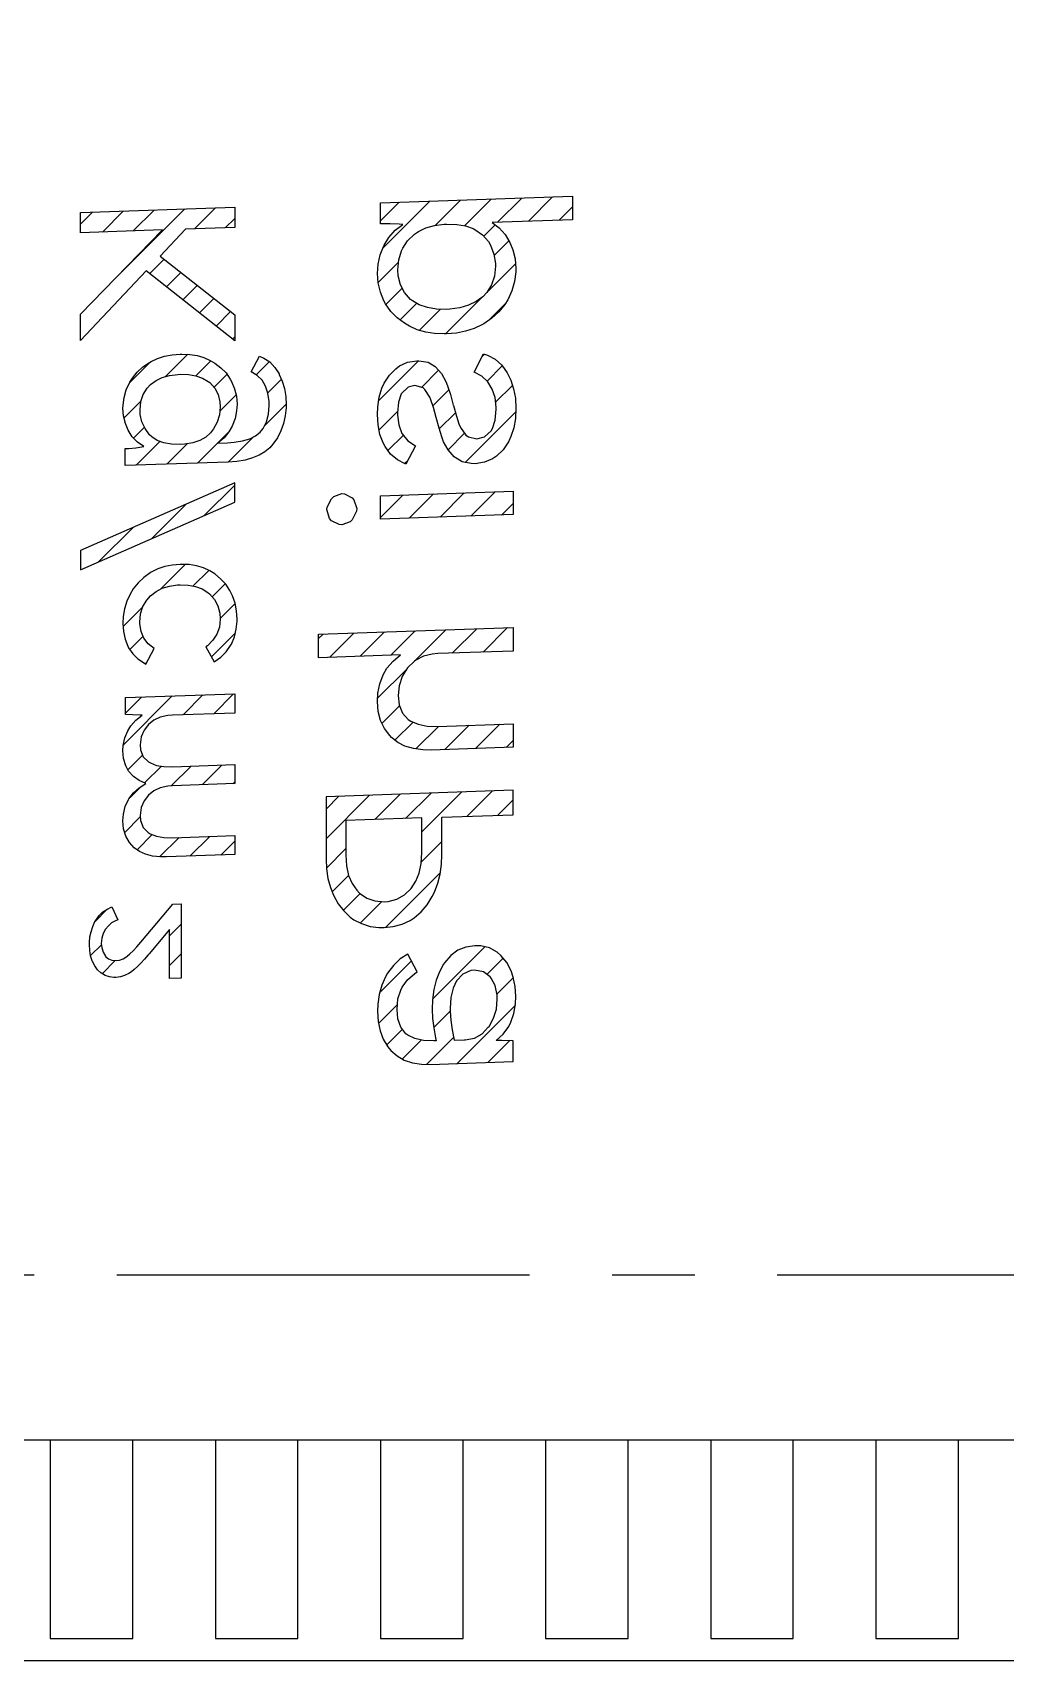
# Model space of a CAD drawing. Header units: millimetres. Extents: x 496 to 1208, y 1378 to 1539.
# Drawn here: x 1129.91 to 1138.75, y 1445.4 to 1460.19 of the extents above; entities that cross this region are included whole.
import ezdxf

# ---------------------------------------------------------------- set-up
doc = ezdxf.new("R2010")
doc.units = ezdxf.units.MM
doc.header["$LTSCALE"] = 3
doc.linetypes.add('CENTER', pattern=[2, 1.25, -0.25, 0.25, -0.25])
pattern_1 = [(225, (-1337.04233, 2320.39868), (-0.134703842, 0.134703842), [])]

msp = doc.modelspace()

# ---------------------------------------------------------------- hatches: boundary and pattern name
at = {"linetype": 'Continuous'}
h = msp.add_hatch(dxfattribs=at)
h.set_pattern_fill('ANSI31', color=256, scale=0.06, angle=90, style=0)
h.set_pattern_definition(pattern_1)
h.paths.add_polyline_path([(1130.349, 1458.371), (1131.093, 1458.398), (1130.349, 1457.632), (1130.349, 1457.393), (1130.946, 1458.026), (1131.749, 1457.39), (1131.749, 1457.626), (1131.072, 1458.159), (1131.303, 1458.404), (1131.749, 1458.42), (1131.749, 1458.604), (1130.349, 1458.555)])
h = msp.add_hatch(dxfattribs=at)
h.set_pattern_fill('ANSI31', color=256, scale=0.06, angle=90, style=0)
h.set_pattern_definition(pattern_1)
h.paths.add_polyline_path([(1133.166, 1457.658), (1133.224, 1457.6), (1133.29, 1457.55), (1133.338, 1457.522), (1133.408, 1457.491), (1133.484, 1457.47), (1133.565, 1457.457), (1133.652, 1457.453), (1133.674, 1457.454), (1133.763, 1457.461), (1133.846, 1457.478), (1133.923, 1457.502), (1133.994, 1457.535), (1134.011, 1457.545), (1134.085, 1457.596), (1134.149, 1457.653), (1134.202, 1457.719), (1134.229, 1457.763), (1134.267, 1457.845), (1134.292, 1457.929), (1134.303, 1458.016), (1134.304, 1458.046), (1134.297, 1458.134), (1134.276, 1458.217), (1134.248, 1458.283), (1134.205, 1458.355), (1134.151, 1458.417), (1134.087, 1458.465), (1134.817, 1458.49), (1134.817, 1458.703), (1133.073, 1458.643), (1133.073, 1458.454), (1133.162, 1458.453), (1133.242, 1458.449), (1133.277, 1458.446), (1133.208, 1458.394), (1133.15, 1458.33), (1133.106, 1458.258), (1133.104, 1458.253), (1133.07, 1458.171), (1133.051, 1458.086), (1133.045, 1458.003), (1133.052, 1457.916), (1133.072, 1457.833), (1133.105, 1457.752), (1133.12, 1457.725)])
h.paths.add_polyline_path([(1133.32, 1458.3), (1133.275, 1458.231), (1133.265, 1458.209), (1133.24, 1458.125), (1133.231, 1458.036), (1133.235, 1457.981), (1133.255, 1457.899), (1133.291, 1457.828), (1133.347, 1457.767), (1133.364, 1457.754), (1133.425, 1457.718), (1133.499, 1457.693), (1133.581, 1457.679), (1133.674, 1457.676), (1133.703, 1457.678), (1133.794, 1457.69), (1133.873, 1457.713), (1133.942, 1457.747), (1134.002, 1457.79), (1134.038, 1457.829), (1134.082, 1457.898), (1134.109, 1457.978), (1134.118, 1458.068), (1134.117, 1458.092), (1134.104, 1458.178), (1134.073, 1458.259), (1134.055, 1458.292), (1134.001, 1458.353), (1133.93, 1458.402), (1133.916, 1458.41), (1133.846, 1458.434), (1133.766, 1458.448), (1133.674, 1458.45), (1133.653, 1458.449), (1133.564, 1458.438), (1133.486, 1458.417), (1133.419, 1458.384), (1133.383, 1458.359)])
h = msp.add_hatch(dxfattribs=at)
h.set_pattern_fill('ANSI31', color=256, scale=0.06, angle=90, style=0)
h.set_pattern_definition(pattern_1)
h.paths.add_polyline_path([(1131.843, 1456.307), (1131.91, 1456.326), (1131.97, 1456.351), (1132.022, 1456.382), (1132.067, 1456.419), (1132.096, 1456.451), (1132.137, 1456.51), (1132.168, 1456.572), (1132.193, 1456.638), (1132.208, 1456.708), (1132.215, 1456.781), (1132.216, 1456.808), (1132.212, 1456.884), (1132.2, 1456.956), (1132.181, 1457.023), (1132.154, 1457.085), (1132.153, 1457.089), (1132.114, 1457.149), (1132.068, 1457.198), (1132.014, 1457.234), (1131.975, 1457.251), (1131.9, 1457.107), (1131.954, 1457.074), (1131.998, 1457.032), (1132.029, 1456.978), (1132.051, 1456.915), (1132.061, 1456.84), (1132.063, 1456.801), (1132.056, 1456.723), (1132.038, 1456.655), (1132.007, 1456.595), (1131.979, 1456.561), (1131.937, 1456.526), (1131.885, 1456.499), (1131.82, 1456.48), (1131.745, 1456.468), (1131.682, 1456.463), (1131.596, 1456.461), (1131.652, 1456.508), (1131.697, 1456.562), (1131.726, 1456.616), (1131.752, 1456.684), (1131.766, 1456.754), (1131.77, 1456.816), (1131.765, 1456.887), (1131.747, 1456.955), (1131.72, 1457.02), (1131.707, 1457.042), (1131.67, 1457.098), (1131.623, 1457.146), (1131.568, 1457.188), (1131.527, 1457.211), (1131.47, 1457.238), (1131.408, 1457.256), (1131.341, 1457.267), (1131.27, 1457.27), (1131.252, 1457.27), (1131.18, 1457.264), (1131.111, 1457.251), (1131.048, 1457.23), (1130.99, 1457.202), (1130.975, 1457.194), (1130.914, 1457.153), (1130.862, 1457.105), (1130.819, 1457.051), (1130.795, 1457.013), (1130.764, 1456.945), (1130.744, 1456.876), (1130.735, 1456.805), (1130.734, 1456.779), (1130.739, 1456.708), (1130.756, 1456.638), (1130.782, 1456.577), (1130.818, 1456.519), (1130.865, 1456.47), (1130.922, 1456.43), (1130.923, 1456.429), (1130.852, 1456.419), (1130.786, 1456.413), (1130.755, 1456.411), (1130.755, 1456.256), (1131.686, 1456.288), (1131.768, 1456.295)])
h.paths.add_polyline_path([(1131.231, 1457.085), (1131.156, 1457.076), (1131.091, 1457.057), (1131.034, 1457.029), (1130.985, 1456.992), (1130.954, 1456.961), (1130.918, 1456.903), (1130.896, 1456.838), (1130.889, 1456.764), (1130.891, 1456.721), (1130.906, 1456.653), (1130.935, 1456.592), (1130.976, 1456.536), (1130.997, 1456.517), (1131.046, 1456.485), (1131.105, 1456.463), (1131.174, 1456.451), (1131.252, 1456.449), (1131.294, 1456.451), (1131.368, 1456.463), (1131.432, 1456.485), (1131.486, 1456.516), (1131.529, 1456.555), (1131.556, 1456.589), (1131.59, 1456.651), (1131.611, 1456.718), (1131.617, 1456.79), (1131.615, 1456.835), (1131.599, 1456.903), (1131.568, 1456.961), (1131.522, 1457.011), (1131.508, 1457.022), (1131.457, 1457.052), (1131.397, 1457.073), (1131.329, 1457.085), (1131.252, 1457.086)])
h = msp.add_hatch(dxfattribs=at)
h.set_pattern_fill('ANSI31', color=256, scale=0.06, angle=90, style=0)
h.set_pattern_definition(pattern_1)
h.paths.add_polyline_path([(1133.32, 1457.196), (1133.247, 1457.162), (1133.212, 1457.137), (1133.154, 1457.077), (1133.107, 1457.004), (1133.087, 1456.959), (1133.062, 1456.877), (1133.048, 1456.79), (1133.045, 1456.72), (1133.051, 1456.626), (1133.068, 1456.54), (1133.097, 1456.464), (1133.115, 1456.429), (1133.165, 1456.36), (1133.227, 1456.308), (1133.298, 1456.272), (1133.305, 1456.27), (1133.392, 1456.436), (1133.322, 1456.482), (1133.27, 1456.546), (1133.268, 1456.549), (1133.239, 1456.627), (1133.227, 1456.715), (1133.227, 1456.736), (1133.236, 1456.832), (1133.262, 1456.908), (1133.265, 1456.913), (1133.324, 1456.97), (1133.385, 1456.985), (1133.46, 1456.962), (1133.475, 1456.947), (1133.521, 1456.879), (1133.53, 1456.854), (1133.554, 1456.783), (1133.579, 1456.693), (1133.605, 1456.597), (1133.631, 1456.517), (1133.647, 1456.473), (1133.687, 1456.399), (1133.743, 1456.336), (1133.751, 1456.329), (1133.816, 1456.291), (1133.897, 1456.275), (1133.934, 1456.274), (1134.018, 1456.287), (1134.092, 1456.319), (1134.127, 1456.342), (1134.187, 1456.4), (1134.235, 1456.472), (1134.257, 1456.52), (1134.284, 1456.599), (1134.299, 1456.685), (1134.304, 1456.774), (1134.299, 1456.868), (1134.283, 1456.954), (1134.257, 1457.034), (1134.224, 1457.099), (1134.175, 1457.169), (1134.114, 1457.222), (1134.045, 1457.26), (1134.009, 1457.272), (1133.923, 1457.106), (1133.993, 1457.068), (1134.049, 1457.016), (1134.089, 1456.951), (1134.114, 1456.875), (1134.125, 1456.787), (1134.125, 1456.768), (1134.116, 1456.67), (1134.09, 1456.593), (1134.078, 1456.573), (1134.019, 1456.517), (1133.95, 1456.499), (1133.872, 1456.517), (1133.848, 1456.534), (1133.8, 1456.603), (1133.786, 1456.636), (1133.763, 1456.707), (1133.736, 1456.803), (1133.735, 1456.806), (1133.708, 1456.902), (1133.681, 1456.982), (1133.667, 1457.02), (1133.627, 1457.094), (1133.57, 1457.156), (1133.57, 1457.157), (1133.505, 1457.195), (1133.423, 1457.209), (1133.402, 1457.209)])
h = msp.add_hatch(dxfattribs=at)
h.set_pattern_fill('ANSI31', color=256, scale=0.06, angle=90, style=0)
h.set_pattern_definition(pattern_1)
h.paths.add_polyline_path([(1130.349, 1455.309), (1131.749, 1455.923), (1131.749, 1456.1), (1130.349, 1455.486)])
h = msp.add_hatch(dxfattribs=at)
h.set_pattern_fill('ANSI31', color=256, scale=0.06, angle=90, style=0)
h.set_pattern_definition(pattern_1)
h.paths.add_polyline_path([(1133.073, 1455.769), (1134.278, 1455.811), (1134.278, 1456.024), (1133.073, 1455.982)])
h = msp.add_hatch(dxfattribs=at)
h.set_pattern_fill('ANSI31', color=256, scale=0.06, angle=90, style=0)
h.set_pattern_definition(pattern_1)
h.paths.add_polyline_path([(1130.823, 1454.547), (1130.87, 1454.5), (1130.928, 1454.461), (1130.942, 1454.453), (1131.017, 1454.594), (1130.963, 1454.638), (1130.923, 1454.69), (1130.898, 1454.75), (1130.887, 1454.819), (1130.887, 1454.835), (1130.894, 1454.909), (1130.914, 1454.975), (1130.95, 1455.034), (1130.985, 1455.073), (1131.034, 1455.112), (1131.091, 1455.142), (1131.156, 1455.162), (1131.228, 1455.172), (1131.252, 1455.174), (1131.327, 1455.171), (1131.394, 1455.159), (1131.454, 1455.137), (1131.505, 1455.104), (1131.52, 1455.092), (1131.565, 1455.041), (1131.596, 1454.982), (1131.613, 1454.915), (1131.617, 1454.861), (1131.61, 1454.789), (1131.588, 1454.726), (1131.551, 1454.669), (1131.501, 1454.62), (1131.487, 1454.61), (1131.562, 1454.475), (1131.622, 1454.516), (1131.672, 1454.565), (1131.711, 1454.622), (1131.719, 1454.635), (1131.746, 1454.7), (1131.763, 1454.769), (1131.77, 1454.844), (1131.77, 1454.861), (1131.765, 1454.936), (1131.752, 1455.006), (1131.729, 1455.072), (1131.705, 1455.121), (1131.667, 1455.179), (1131.621, 1455.228), (1131.569, 1455.272), (1131.522, 1455.3), (1131.464, 1455.327), (1131.401, 1455.346), (1131.335, 1455.357), (1131.263, 1455.359), (1131.252, 1455.359), (1131.181, 1455.353), (1131.114, 1455.339), (1131.05, 1455.318), (1130.991, 1455.288), (1130.981, 1455.282), (1130.923, 1455.24), (1130.871, 1455.192), (1130.828, 1455.137), (1130.799, 1455.089), (1130.769, 1455.025), (1130.748, 1454.956), (1130.737, 1454.884), (1130.734, 1454.825), (1130.739, 1454.75), (1130.753, 1454.681), (1130.779, 1454.616), (1130.785, 1454.602)])
h = msp.add_hatch(dxfattribs=at)
h.set_pattern_fill('ANSI31', color=256, scale=0.06, angle=90, style=0)
h.set_pattern_definition(pattern_1)
h.paths.add_polyline_path([(1133.068, 1454.275), (1133.05, 1454.19), (1133.045, 1454.114), (1133.052, 1454.022), (1133.073, 1453.941), (1133.109, 1453.867), (1133.157, 1453.803), (1133.173, 1453.787), (1133.23, 1453.742), (1133.296, 1453.708), (1133.373, 1453.685), (1133.457, 1453.673), (1133.535, 1453.672), (1134.278, 1453.698), (1134.278, 1453.911), (1133.591, 1453.887), (1133.497, 1453.89), (1133.416, 1453.906), (1133.35, 1453.935), (1133.326, 1453.951), (1133.273, 1454.008), (1133.243, 1454.083), (1133.234, 1454.167), (1133.243, 1454.257), (1133.269, 1454.339), (1133.272, 1454.347), (1133.319, 1454.419), (1133.381, 1454.48), (1133.393, 1454.489), (1133.463, 1454.525), (1133.543, 1454.544), (1133.593, 1454.548), (1134.278, 1454.572), (1134.278, 1454.786), (1132.511, 1454.724), (1132.511, 1454.511), (1133.255, 1454.536), (1133.187, 1454.481), (1133.132, 1454.415), (1133.099, 1454.356)])
h = msp.add_hatch(dxfattribs=at)
h.set_pattern_fill('ANSI31', color=256, scale=0.06, angle=90, style=0)
h.set_pattern_definition(pattern_1)
h.paths.add_polyline_path([(1130.982, 1452.91), (1130.963, 1452.922), (1130.918, 1452.969), (1130.893, 1453.031), (1130.889, 1453.079), (1130.898, 1453.149), (1130.925, 1453.212), (1130.965, 1453.263), (1131.013, 1453.301), (1131.072, 1453.328), (1131.142, 1453.344), (1131.185, 1453.347), (1131.749, 1453.367), (1131.749, 1453.54), (1131.183, 1453.52), (1131.105, 1453.522), (1131.039, 1453.533), (1130.983, 1453.555), (1130.965, 1453.566), (1130.918, 1453.612), (1130.893, 1453.673), (1130.889, 1453.72), (1130.898, 1453.791), (1130.925, 1453.854), (1130.965, 1453.905), (1131.014, 1453.943), (1131.073, 1453.97), (1131.142, 1453.985), (1131.185, 1453.989), (1131.749, 1454.008), (1131.749, 1454.183), (1130.757, 1454.149), (1130.757, 1453.994), (1130.82, 1453.993), (1130.891, 1453.99), (1130.908, 1453.989), (1130.851, 1453.944), (1130.804, 1453.891), (1130.778, 1453.848), (1130.75, 1453.782), (1130.736, 1453.712), (1130.734, 1453.669), (1130.74, 1453.596), (1130.761, 1453.528), (1130.785, 1453.481), (1130.829, 1453.433), (1130.882, 1453.394), (1130.942, 1453.369), (1130.88, 1453.33), (1130.829, 1453.282), (1130.788, 1453.228), (1130.785, 1453.224), (1130.755, 1453.158), (1130.738, 1453.089), (1130.734, 1453.03), (1130.74, 1452.956), (1130.76, 1452.89), (1130.793, 1452.833), (1130.835, 1452.785), (1130.883, 1452.751), (1130.939, 1452.726), (1131.003, 1452.709), (1131.074, 1452.701), (1131.129, 1452.701), (1131.749, 1452.722), (1131.749, 1452.896), (1131.183, 1452.876), (1131.105, 1452.878), (1131.038, 1452.89)])
h = msp.add_hatch(dxfattribs=at)
h.set_pattern_fill('ANSI31', color=256, scale=0.06, angle=90, style=0)
h.set_pattern_definition(pattern_1)
h.paths.add_polyline_path([(1133.378, 1452.148), (1133.442, 1452.203), (1133.497, 1452.267), (1133.543, 1452.342), (1133.563, 1452.382), (1133.593, 1452.462), (1133.614, 1452.545), (1133.627, 1452.635), (1133.631, 1452.721), (1133.631, 1453.061), (1134.278, 1453.084), (1134.278, 1453.308), (1132.579, 1453.248), (1132.579, 1452.684), (1132.582, 1452.592), (1132.596, 1452.505), (1132.618, 1452.422), (1132.646, 1452.354), (1132.689, 1452.276), (1132.739, 1452.211), (1132.799, 1452.155), (1132.832, 1452.131), (1132.902, 1452.095), (1132.979, 1452.07), (1133.059, 1452.059), (1133.106, 1452.059), (1133.19, 1452.068), (1133.269, 1452.091), (1133.343, 1452.125)])
h.paths.add_polyline_path([(1133.394, 1452.48), (1133.425, 1452.555), (1133.443, 1452.642), (1133.449, 1452.742), (1133.449, 1453.055), (1132.759, 1453.032), (1132.759, 1452.718), (1132.765, 1452.619), (1132.784, 1452.532), (1132.815, 1452.459), (1132.857, 1452.398), (1132.884, 1452.371), (1132.949, 1452.326), (1133.023, 1452.301), (1133.106, 1452.294), (1133.143, 1452.297), (1133.222, 1452.318), (1133.291, 1452.358), (1133.352, 1452.415)])
h = msp.add_hatch(dxfattribs=at)
h.set_pattern_fill('ANSI31', color=256, scale=0.06, angle=90, style=0)
h.set_pattern_definition(pattern_1)
h.paths.add_polyline_path([(1130.602, 1451.775), (1130.576, 1451.797), (1130.574, 1451.799), (1130.553, 1451.835), (1130.541, 1451.877), (1130.537, 1451.915), (1130.542, 1451.962), (1130.555, 1452.005), (1130.575, 1452.044), (1130.601, 1452.075), (1130.631, 1452.101), (1130.667, 1452.122), (1130.686, 1452.13), (1130.633, 1452.248), (1130.586, 1452.225), (1130.551, 1452.201), (1130.519, 1452.17), (1130.492, 1452.134), (1130.479, 1452.113), (1130.459, 1452.069), (1130.444, 1452.022), (1130.434, 1451.974), (1130.43, 1451.924), (1130.429, 1451.904), (1130.432, 1451.852), (1130.44, 1451.803), (1130.454, 1451.758), (1130.456, 1451.752), (1130.477, 1451.711), (1130.504, 1451.674), (1130.536, 1451.645), (1130.538, 1451.644), (1130.572, 1451.624), (1130.61, 1451.612), (1130.652, 1451.607), (1130.67, 1451.607), (1130.71, 1451.612), (1130.749, 1451.624), (1130.786, 1451.642), (1130.81, 1451.658), (1130.836, 1451.679), (1130.865, 1451.705), (1130.896, 1451.736), (1130.929, 1451.772), (1130.964, 1451.813), (1130.971, 1451.822), (1131.157, 1452.043), (1131.157, 1451.597), (1131.263, 1451.601), (1131.263, 1452.274), (1131.186, 1452.271), (1130.895, 1451.926), (1130.859, 1451.884), (1130.826, 1451.849), (1130.797, 1451.82), (1130.773, 1451.798), (1130.769, 1451.795), (1130.735, 1451.774), (1130.701, 1451.762), (1130.674, 1451.759), (1130.634, 1451.762)])
h = msp.add_hatch(dxfattribs=at)
h.set_pattern_fill('ANSI31', color=256, scale=0.06, angle=90, style=0)
h.set_pattern_definition(pattern_1)
h.paths.add_polyline_path([(1133.085, 1451.536), (1133.061, 1451.452), (1133.048, 1451.364), (1133.045, 1451.299), (1133.051, 1451.207), (1133.069, 1451.122), (1133.099, 1451.045), (1133.141, 1450.977), (1133.168, 1450.943), (1133.225, 1450.893), (1133.289, 1450.856), (1133.364, 1450.83), (1133.447, 1450.817), (1133.524, 1450.815), (1134.278, 1450.842), (1134.278, 1451.029), (1134.175, 1451.032), (1134.125, 1451.034), (1134.189, 1451.092), (1134.238, 1451.161), (1134.257, 1451.199), (1134.285, 1451.28), (1134.301, 1451.367), (1134.304, 1451.433), (1134.298, 1451.524), (1134.28, 1451.608), (1134.26, 1451.666), (1134.22, 1451.743), (1134.168, 1451.807), (1134.132, 1451.836), (1134.064, 1451.874), (1133.985, 1451.892), (1133.93, 1451.894), (1133.849, 1451.882), (1133.776, 1451.853), (1133.711, 1451.806), (1133.656, 1451.74), (1133.647, 1451.726), (1133.609, 1451.658), (1133.58, 1451.58), (1133.559, 1451.496), (1133.547, 1451.404), (1133.544, 1451.319), (1133.547, 1451.234), (1133.557, 1451.147), (1133.573, 1451.058), (1133.579, 1451.03), (1133.558, 1451.029), (1133.463, 1451.033), (1133.385, 1451.05), (1133.321, 1451.082), (1133.305, 1451.093), (1133.258, 1451.153), (1133.232, 1451.231), (1133.224, 1451.316), (1133.232, 1451.411), (1133.257, 1451.491), (1133.27, 1451.518), (1133.319, 1451.585), (1133.385, 1451.643), (1133.407, 1451.658), (1133.321, 1451.818), (1133.253, 1451.774), (1133.191, 1451.716), (1133.138, 1451.646), (1133.12, 1451.613)])
h.paths.add_polyline_path([(1134.126, 1451.317), (1134.134, 1451.408), (1134.133, 1451.445), (1134.115, 1451.532), (1134.078, 1451.601), (1134.069, 1451.612), (1134.008, 1451.658), (1133.928, 1451.672), (1133.894, 1451.668), (1133.821, 1451.637), (1133.765, 1451.575), (1133.733, 1451.508), (1133.713, 1451.424), (1133.707, 1451.323), (1133.707, 1451.3), (1133.712, 1451.217), (1133.725, 1451.129), (1133.744, 1451.036), (1133.832, 1451.039), (1133.844, 1451.039), (1133.927, 1451.056), (1133.996, 1451.094), (1134.053, 1451.153), (1134.06, 1451.161), (1134.101, 1451.236)])

# ---------------------------------------------------------------- linework, layer by layer
msp.add_lwpolyline([(1090.968, 1445.401), (1154.928, 1445.401), (1154.928, 1498.121), (1090.968, 1498.121)], close=True)
at = {"linetype": 'CENTER'}
msp.add_lwpolyline([(1092.468, 1449.901), (1092.468, 1493.621, -0.414214), (1093.468, 1494.621), (1152.428, 1494.621, -0.414214), (1153.428, 1493.621), (1153.428, 1449.901, -0.414214), (1152.428, 1448.901), (1093.468, 1448.901, -0.414214)], format="xyb", close=True, dxfattribs=at)
at = {"linetype": 'Continuous'}
for points in [[(1130.349, 1458.555), (1131.749, 1458.604), (1131.749, 1458.42), (1131.303, 1458.404), (1131.072, 1458.159), (1131.749, 1457.626), (1131.749, 1457.39), (1130.946, 1458.026), (1130.349, 1457.393), (1130.349, 1457.632), (1131.093, 1458.398), (1130.349, 1458.371)], [(1133.12, 1457.725), (1133.105, 1457.752), (1133.072, 1457.833), (1133.052, 1457.916), (1133.045, 1458.003), (1133.051, 1458.086), (1133.07, 1458.171), (1133.104, 1458.253), (1133.106, 1458.258), (1133.15, 1458.33), (1133.208, 1458.394), (1133.277, 1458.446), (1133.242, 1458.449), (1133.162, 1458.453), (1133.073, 1458.454), (1133.073, 1458.643), (1134.817, 1458.703), (1134.817, 1458.49), (1134.087, 1458.465), (1134.151, 1458.417), (1134.205, 1458.355), (1134.248, 1458.283), (1134.276, 1458.217), (1134.297, 1458.134), (1134.304, 1458.046), (1134.303, 1458.016), (1134.292, 1457.929), (1134.267, 1457.845), (1134.229, 1457.763), (1134.202, 1457.719), (1134.149, 1457.653), (1134.085, 1457.596), (1134.011, 1457.545), (1133.994, 1457.535), (1133.923, 1457.502), (1133.846, 1457.478), (1133.763, 1457.461), (1133.674, 1457.454), (1133.652, 1457.453), (1133.565, 1457.457), (1133.484, 1457.47), (1133.408, 1457.491), (1133.338, 1457.522), (1133.29, 1457.55), (1133.224, 1457.6), (1133.166, 1457.658)], [(1133.383, 1458.359), (1133.419, 1458.384), (1133.486, 1458.417), (1133.564, 1458.438), (1133.653, 1458.449), (1133.674, 1458.45), (1133.766, 1458.448), (1133.846, 1458.434), (1133.916, 1458.41), (1133.93, 1458.402), (1134.001, 1458.353), (1134.055, 1458.292), (1134.073, 1458.259), (1134.104, 1458.178), (1134.117, 1458.092), (1134.118, 1458.068), (1134.109, 1457.978), (1134.082, 1457.898), (1134.038, 1457.829), (1134.002, 1457.79), (1133.942, 1457.747), (1133.873, 1457.713), (1133.794, 1457.69), (1133.703, 1457.678), (1133.674, 1457.676), (1133.581, 1457.679), (1133.499, 1457.693), (1133.425, 1457.718), (1133.364, 1457.754), (1133.347, 1457.767), (1133.291, 1457.828), (1133.255, 1457.899), (1133.235, 1457.981), (1133.231, 1458.036), (1133.24, 1458.125), (1133.265, 1458.209), (1133.275, 1458.231), (1133.32, 1458.3)], [(1131.768, 1456.295), (1131.686, 1456.288), (1130.755, 1456.256), (1130.755, 1456.411), (1130.786, 1456.413), (1130.852, 1456.419), (1130.923, 1456.429), (1130.922, 1456.43), (1130.865, 1456.47), (1130.818, 1456.519), (1130.782, 1456.577), (1130.756, 1456.638), (1130.739, 1456.708), (1130.734, 1456.779), (1130.735, 1456.805), (1130.744, 1456.876), (1130.764, 1456.945), (1130.795, 1457.013), (1130.819, 1457.051), (1130.862, 1457.105), (1130.914, 1457.153), (1130.975, 1457.194), (1130.99, 1457.202), (1131.048, 1457.23), (1131.111, 1457.251), (1131.18, 1457.264), (1131.252, 1457.27), (1131.27, 1457.27), (1131.341, 1457.267), (1131.408, 1457.256), (1131.47, 1457.238), (1131.527, 1457.211), (1131.568, 1457.188), (1131.623, 1457.146), (1131.67, 1457.098), (1131.707, 1457.042), (1131.72, 1457.02), (1131.747, 1456.955), (1131.765, 1456.887), (1131.77, 1456.816), (1131.766, 1456.754), (1131.752, 1456.684), (1131.726, 1456.616), (1131.697, 1456.562), (1131.652, 1456.508), (1131.596, 1456.461), (1131.682, 1456.463), (1131.745, 1456.468), (1131.82, 1456.48), (1131.885, 1456.499), (1131.937, 1456.526), (1131.979, 1456.561), (1132.007, 1456.595), (1132.038, 1456.655), (1132.056, 1456.723), (1132.063, 1456.801), (1132.061, 1456.84), (1132.051, 1456.915), (1132.029, 1456.978), (1131.998, 1457.032), (1131.954, 1457.074), (1131.9, 1457.107), (1131.975, 1457.251), (1132.014, 1457.234), (1132.068, 1457.198), (1132.114, 1457.149), (1132.153, 1457.089), (1132.154, 1457.085), (1132.181, 1457.023), (1132.2, 1456.956), (1132.212, 1456.884), (1132.216, 1456.808), (1132.215, 1456.781), (1132.208, 1456.708), (1132.193, 1456.638), (1132.168, 1456.572), (1132.137, 1456.51), (1132.096, 1456.451), (1132.067, 1456.419), (1132.022, 1456.382), (1131.97, 1456.351), (1131.91, 1456.326), (1131.843, 1456.307)], [(1133.402, 1457.209), (1133.423, 1457.209), (1133.505, 1457.195), (1133.57, 1457.157), (1133.57, 1457.156), (1133.627, 1457.094), (1133.667, 1457.02), (1133.681, 1456.982), (1133.708, 1456.902), (1133.735, 1456.806), (1133.736, 1456.803), (1133.763, 1456.707), (1133.786, 1456.636), (1133.8, 1456.603), (1133.848, 1456.534), (1133.872, 1456.517), (1133.95, 1456.499), (1134.019, 1456.517), (1134.078, 1456.573), (1134.09, 1456.593), (1134.116, 1456.67), (1134.125, 1456.768), (1134.125, 1456.787), (1134.114, 1456.875), (1134.089, 1456.951), (1134.049, 1457.016), (1133.993, 1457.068), (1133.923, 1457.106), (1134.009, 1457.272), (1134.045, 1457.26), (1134.114, 1457.222), (1134.175, 1457.169), (1134.224, 1457.099), (1134.257, 1457.034), (1134.283, 1456.954), (1134.299, 1456.868), (1134.304, 1456.774), (1134.299, 1456.685), (1134.284, 1456.599), (1134.257, 1456.52), (1134.235, 1456.472), (1134.187, 1456.4), (1134.127, 1456.342), (1134.092, 1456.319), (1134.018, 1456.287), (1133.934, 1456.274), (1133.897, 1456.275), (1133.816, 1456.291), (1133.751, 1456.329), (1133.743, 1456.336), (1133.687, 1456.399), (1133.647, 1456.473), (1133.631, 1456.517), (1133.605, 1456.597), (1133.579, 1456.693), (1133.554, 1456.783), (1133.53, 1456.854), (1133.521, 1456.879), (1133.475, 1456.947), (1133.46, 1456.962), (1133.385, 1456.985), (1133.324, 1456.97), (1133.265, 1456.913), (1133.262, 1456.908), (1133.236, 1456.832), (1133.227, 1456.736), (1133.227, 1456.715), (1133.239, 1456.627), (1133.268, 1456.549), (1133.27, 1456.546), (1133.322, 1456.482), (1133.392, 1456.436), (1133.305, 1456.27), (1133.298, 1456.272), (1133.227, 1456.308), (1133.165, 1456.36), (1133.115, 1456.429), (1133.097, 1456.464), (1133.068, 1456.54), (1133.051, 1456.626), (1133.045, 1456.72), (1133.048, 1456.79), (1133.062, 1456.877), (1133.087, 1456.959), (1133.107, 1457.004), (1133.154, 1457.077), (1133.212, 1457.137), (1133.247, 1457.162), (1133.32, 1457.196)], [(1131.252, 1457.086), (1131.329, 1457.085), (1131.397, 1457.073), (1131.457, 1457.052), (1131.508, 1457.022), (1131.522, 1457.011), (1131.568, 1456.961), (1131.599, 1456.903), (1131.615, 1456.835), (1131.617, 1456.79), (1131.611, 1456.718), (1131.59, 1456.651), (1131.556, 1456.589), (1131.529, 1456.555), (1131.486, 1456.516), (1131.432, 1456.485), (1131.368, 1456.463), (1131.294, 1456.451), (1131.252, 1456.449), (1131.174, 1456.451), (1131.105, 1456.463), (1131.046, 1456.485), (1130.997, 1456.517), (1130.976, 1456.536), (1130.935, 1456.592), (1130.906, 1456.653), (1130.891, 1456.721), (1130.889, 1456.764), (1130.896, 1456.838), (1130.918, 1456.903), (1130.954, 1456.961), (1130.985, 1456.992), (1131.034, 1457.029), (1131.091, 1457.057), (1131.156, 1457.076), (1131.231, 1457.085)], [(1130.349, 1455.309), (1131.749, 1455.923), (1131.749, 1456.1), (1130.349, 1455.486)], [(1132.589, 1455.88), (1132.627, 1455.956), (1132.648, 1455.975), (1132.722, 1456.002), (1132.745, 1456), (1132.815, 1455.963), (1132.832, 1455.945), (1132.857, 1455.866), (1132.854, 1455.841), (1132.815, 1455.765), (1132.797, 1455.747), (1132.722, 1455.719), (1132.698, 1455.721), (1132.627, 1455.755), (1132.61, 1455.777), (1132.587, 1455.857)], [(1133.073, 1455.982), (1134.278, 1456.024), (1134.278, 1455.811), (1133.073, 1455.769)], [(1130.823, 1454.547), (1130.87, 1454.5), (1130.928, 1454.461), (1130.942, 1454.453), (1131.017, 1454.594), (1130.963, 1454.638), (1130.923, 1454.69), (1130.898, 1454.75), (1130.887, 1454.819), (1130.887, 1454.835), (1130.894, 1454.909), (1130.914, 1454.975), (1130.95, 1455.034), (1130.985, 1455.073), (1131.034, 1455.112), (1131.091, 1455.142), (1131.156, 1455.162), (1131.228, 1455.172), (1131.252, 1455.174), (1131.327, 1455.171), (1131.394, 1455.159), (1131.454, 1455.137), (1131.505, 1455.104), (1131.52, 1455.092), (1131.565, 1455.041), (1131.596, 1454.982), (1131.613, 1454.915), (1131.617, 1454.861), (1131.61, 1454.789), (1131.588, 1454.726), (1131.551, 1454.669), (1131.501, 1454.62), (1131.487, 1454.61), (1131.562, 1454.475), (1131.622, 1454.516), (1131.672, 1454.565), (1131.711, 1454.622), (1131.719, 1454.635), (1131.746, 1454.7), (1131.763, 1454.769), (1131.77, 1454.844), (1131.77, 1454.861), (1131.765, 1454.936), (1131.752, 1455.006), (1131.729, 1455.072), (1131.705, 1455.121), (1131.667, 1455.179), (1131.621, 1455.228), (1131.569, 1455.272), (1131.522, 1455.3), (1131.464, 1455.327), (1131.401, 1455.346), (1131.335, 1455.357), (1131.263, 1455.359), (1131.252, 1455.359), (1131.181, 1455.353), (1131.114, 1455.339), (1131.05, 1455.318), (1130.991, 1455.288), (1130.981, 1455.282), (1130.923, 1455.24), (1130.871, 1455.192), (1130.828, 1455.137), (1130.799, 1455.089), (1130.769, 1455.025), (1130.748, 1454.956), (1130.737, 1454.884), (1130.734, 1454.825), (1130.739, 1454.75), (1130.753, 1454.681), (1130.779, 1454.616), (1130.785, 1454.602)], [(1133.099, 1454.356), (1133.132, 1454.415), (1133.187, 1454.481), (1133.255, 1454.536), (1132.511, 1454.511), (1132.511, 1454.724), (1134.278, 1454.786), (1134.278, 1454.572), (1133.593, 1454.548), (1133.543, 1454.544), (1133.463, 1454.525), (1133.393, 1454.489), (1133.381, 1454.48), (1133.319, 1454.419), (1133.272, 1454.347), (1133.269, 1454.339), (1133.243, 1454.257), (1133.234, 1454.167), (1133.243, 1454.083), (1133.273, 1454.008), (1133.326, 1453.951), (1133.35, 1453.935), (1133.416, 1453.906), (1133.497, 1453.89), (1133.591, 1453.887), (1134.278, 1453.911), (1134.278, 1453.698), (1133.535, 1453.672), (1133.457, 1453.673), (1133.373, 1453.685), (1133.296, 1453.708), (1133.23, 1453.742), (1133.173, 1453.787), (1133.157, 1453.803), (1133.109, 1453.867), (1133.073, 1453.941), (1133.052, 1454.022), (1133.045, 1454.114), (1133.05, 1454.19), (1133.068, 1454.275)], [(1131.038, 1452.89), (1131.105, 1452.878), (1131.183, 1452.876), (1131.749, 1452.896), (1131.749, 1452.722), (1131.129, 1452.701), (1131.074, 1452.701), (1131.003, 1452.709), (1130.939, 1452.726), (1130.883, 1452.751), (1130.835, 1452.785), (1130.793, 1452.833), (1130.76, 1452.89), (1130.74, 1452.956), (1130.734, 1453.03), (1130.738, 1453.089), (1130.755, 1453.158), (1130.785, 1453.224), (1130.788, 1453.228), (1130.829, 1453.282), (1130.88, 1453.33), (1130.942, 1453.369), (1130.882, 1453.394), (1130.829, 1453.433), (1130.785, 1453.481), (1130.761, 1453.528), (1130.74, 1453.596), (1130.734, 1453.669), (1130.736, 1453.712), (1130.75, 1453.782), (1130.778, 1453.848), (1130.804, 1453.891), (1130.851, 1453.944), (1130.908, 1453.989), (1130.891, 1453.99), (1130.82, 1453.993), (1130.757, 1453.994), (1130.757, 1454.149), (1131.749, 1454.183), (1131.749, 1454.008), (1131.185, 1453.989), (1131.142, 1453.985), (1131.073, 1453.97), (1131.014, 1453.943), (1130.965, 1453.905), (1130.925, 1453.854), (1130.898, 1453.791), (1130.889, 1453.72), (1130.893, 1453.673), (1130.918, 1453.612), (1130.965, 1453.566), (1130.983, 1453.555), (1131.039, 1453.533), (1131.105, 1453.522), (1131.183, 1453.52), (1131.749, 1453.54), (1131.749, 1453.367), (1131.185, 1453.347), (1131.142, 1453.344), (1131.072, 1453.328), (1131.013, 1453.301), (1130.965, 1453.263), (1130.925, 1453.212), (1130.898, 1453.149), (1130.889, 1453.079), (1130.893, 1453.031), (1130.918, 1452.969), (1130.963, 1452.922), (1130.982, 1452.91)], [(1133.378, 1452.148), (1133.442, 1452.203), (1133.497, 1452.267), (1133.543, 1452.342), (1133.563, 1452.382), (1133.593, 1452.462), (1133.614, 1452.545), (1133.627, 1452.635), (1133.631, 1452.721), (1133.631, 1453.061), (1134.278, 1453.084), (1134.278, 1453.308), (1132.579, 1453.248), (1132.579, 1452.684), (1132.582, 1452.592), (1132.596, 1452.505), (1132.618, 1452.422), (1132.646, 1452.354), (1132.689, 1452.276), (1132.739, 1452.211), (1132.799, 1452.155), (1132.832, 1452.131), (1132.902, 1452.095), (1132.979, 1452.07), (1133.059, 1452.059), (1133.106, 1452.059), (1133.19, 1452.068), (1133.269, 1452.091), (1133.343, 1452.125)], [(1133.394, 1452.48), (1133.425, 1452.555), (1133.443, 1452.642), (1133.449, 1452.742), (1133.449, 1453.055), (1132.759, 1453.032), (1132.759, 1452.718), (1132.765, 1452.619), (1132.784, 1452.532), (1132.815, 1452.459), (1132.857, 1452.398), (1132.884, 1452.371), (1132.949, 1452.326), (1133.023, 1452.301), (1133.106, 1452.294), (1133.143, 1452.297), (1133.222, 1452.318), (1133.291, 1452.358), (1133.352, 1452.415)], [(1130.634, 1451.762), (1130.674, 1451.759), (1130.701, 1451.762), (1130.735, 1451.774), (1130.769, 1451.795), (1130.773, 1451.798), (1130.797, 1451.82), (1130.826, 1451.849), (1130.859, 1451.884), (1130.895, 1451.926), (1131.186, 1452.271), (1131.263, 1452.274), (1131.263, 1451.601), (1131.157, 1451.597), (1131.157, 1452.043), (1130.971, 1451.822), (1130.964, 1451.813), (1130.929, 1451.772), (1130.896, 1451.736), (1130.865, 1451.705), (1130.836, 1451.679), (1130.81, 1451.658), (1130.786, 1451.642), (1130.749, 1451.624), (1130.71, 1451.612), (1130.67, 1451.607), (1130.652, 1451.607), (1130.61, 1451.612), (1130.572, 1451.624), (1130.538, 1451.644), (1130.536, 1451.645), (1130.504, 1451.674), (1130.477, 1451.711), (1130.456, 1451.752), (1130.454, 1451.758), (1130.44, 1451.803), (1130.432, 1451.852), (1130.429, 1451.904), (1130.43, 1451.924), (1130.434, 1451.974), (1130.444, 1452.022), (1130.459, 1452.069), (1130.479, 1452.113), (1130.492, 1452.134), (1130.519, 1452.17), (1130.551, 1452.201), (1130.586, 1452.225), (1130.633, 1452.248), (1130.686, 1452.13), (1130.667, 1452.122), (1130.631, 1452.101), (1130.601, 1452.075), (1130.575, 1452.044), (1130.555, 1452.005), (1130.542, 1451.962), (1130.537, 1451.915), (1130.541, 1451.877), (1130.553, 1451.835), (1130.574, 1451.799), (1130.576, 1451.797), (1130.602, 1451.775)], [(1133.085, 1451.536), (1133.061, 1451.452), (1133.048, 1451.364), (1133.045, 1451.299), (1133.051, 1451.207), (1133.069, 1451.122), (1133.099, 1451.045), (1133.141, 1450.977), (1133.168, 1450.943), (1133.225, 1450.893), (1133.289, 1450.856), (1133.364, 1450.83), (1133.447, 1450.817), (1133.524, 1450.815), (1134.278, 1450.842), (1134.278, 1451.029), (1134.175, 1451.032), (1134.125, 1451.034), (1134.189, 1451.092), (1134.238, 1451.161), (1134.257, 1451.199), (1134.285, 1451.28), (1134.301, 1451.367), (1134.304, 1451.433), (1134.298, 1451.524), (1134.28, 1451.608), (1134.26, 1451.666), (1134.22, 1451.743), (1134.168, 1451.807), (1134.132, 1451.836), (1134.064, 1451.874), (1133.985, 1451.892), (1133.93, 1451.894), (1133.849, 1451.882), (1133.776, 1451.853), (1133.711, 1451.806), (1133.656, 1451.74), (1133.647, 1451.726), (1133.609, 1451.658), (1133.58, 1451.58), (1133.559, 1451.496), (1133.547, 1451.404), (1133.544, 1451.319), (1133.547, 1451.234), (1133.557, 1451.147), (1133.573, 1451.058), (1133.579, 1451.03), (1133.558, 1451.029), (1133.463, 1451.033), (1133.385, 1451.05), (1133.321, 1451.082), (1133.305, 1451.093), (1133.258, 1451.153), (1133.232, 1451.231), (1133.224, 1451.316), (1133.232, 1451.411), (1133.257, 1451.491), (1133.27, 1451.518), (1133.319, 1451.585), (1133.385, 1451.643), (1133.407, 1451.658), (1133.321, 1451.818), (1133.253, 1451.774), (1133.191, 1451.716), (1133.138, 1451.646), (1133.12, 1451.613)], [(1134.126, 1451.317), (1134.134, 1451.408), (1134.133, 1451.445), (1134.115, 1451.532), (1134.078, 1451.601), (1134.069, 1451.612), (1134.008, 1451.658), (1133.928, 1451.672), (1133.894, 1451.668), (1133.821, 1451.637), (1133.765, 1451.575), (1133.733, 1451.508), (1133.713, 1451.424), (1133.707, 1451.323), (1133.707, 1451.3), (1133.712, 1451.217), (1133.725, 1451.129), (1133.744, 1451.036), (1133.832, 1451.039), (1133.844, 1451.039), (1133.927, 1451.056), (1133.996, 1451.094), (1134.053, 1451.153), (1134.06, 1451.161), (1134.101, 1451.236)]]:
    msp.add_lwpolyline(points, close=True, dxfattribs=at)
for points in [[(1154.928, 1447.401), (1090.968, 1447.401)], [(1130.073, 1447.401), (1130.073, 1445.601), (1130.823, 1445.601), (1130.823, 1447.401)], [(1131.573, 1447.401), (1131.573, 1445.601), (1132.323, 1445.601), (1132.323, 1447.401)], [(1133.073, 1447.401), (1133.073, 1445.601), (1133.823, 1445.601), (1133.823, 1447.401)], [(1134.573, 1447.401), (1134.573, 1445.601), (1135.323, 1445.601), (1135.323, 1447.401)], [(1136.073, 1447.401), (1136.073, 1445.601), (1136.823, 1445.601), (1136.823, 1447.401)], [(1137.573, 1447.401), (1137.573, 1445.601), (1138.323, 1445.601), (1138.323, 1447.401)]]:
    msp.add_lwpolyline(points)

doc.saveas('drawing.dxf')
